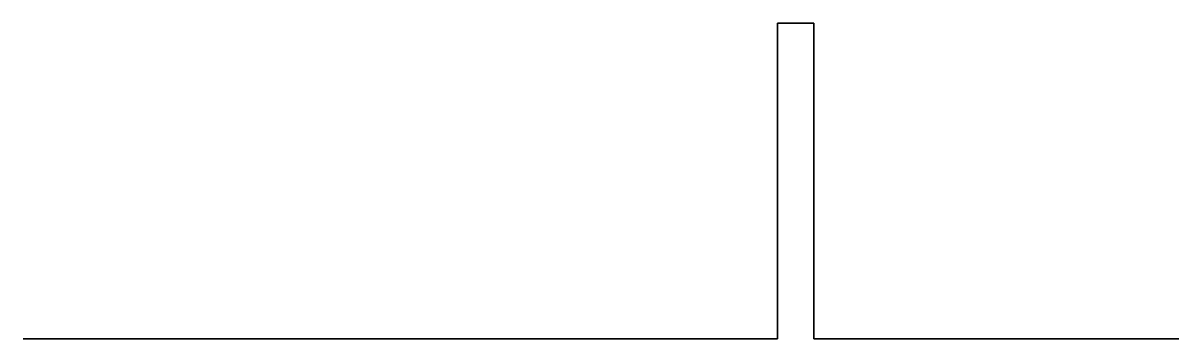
# Model space of a CAD drawing. Header units: metres. Extents: x -47.5 to 0, y 1 to 14.
import ezdxf

# ---------------------------------------------------------------- set-up
doc = ezdxf.new("R2010")
doc.units = ezdxf.units.M
doc.layers.add('A-DETL-GENF', color=92, linetype='Continuous', lineweight=18)

# ---------------------------------------------------------------- blocks, each defined once
blk = doc.blocks.new('42 aansluitprofiel droogbouw - type 1319-1546521-00_0 Basismaterialen')
at = {"layer": 'A-DETL-GENF', "lineweight": 35}
for p, q in [((-15, 14), (-16.5, 14)), ((-16.5, 14), (-16.5, 1)), ((-15, 1), (-15, 14)), ((-47.5, 1), (-16.5, 1)), ((-15, 1), (0, 1))]:
    blk.add_line(p, q, dxfattribs=at)

msp = doc.modelspace()

# ---------------------------------------------------------------- block references
msp.add_blockref('42 aansluitprofiel droogbouw - type 1319-1546521-00_0 Basismaterialen', (0, 0))

doc.saveas('drawing.dxf')
